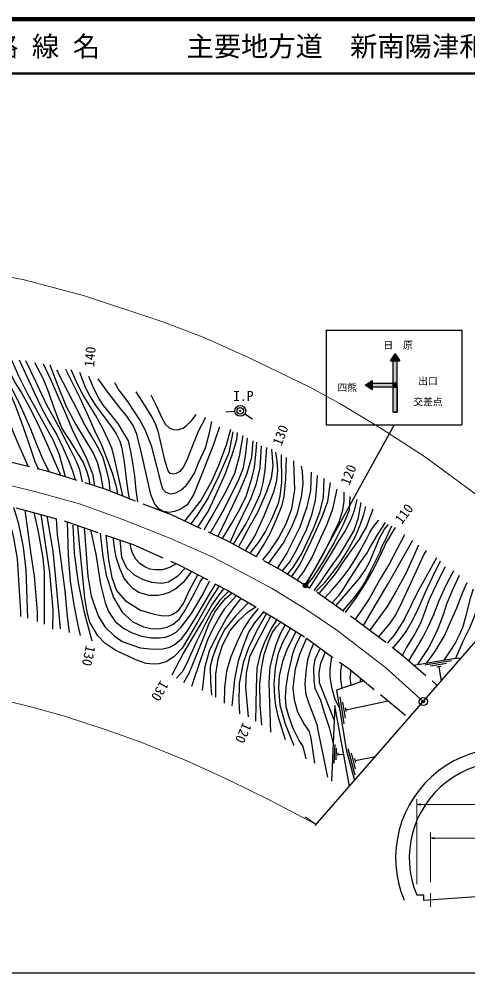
# Model space of a CAD drawing. Units: millimetres at full size, sheet at 1:1000; details may follow other scales. Extents: x 40000 to 680000, y 20000 to 380000.
# Drawn here: x 185514 to 267848, y 205000 to 380000 of the extents above; entities that cross this region are included whole.
import ezdxf
from ezdxf.enums import TextEntityAlignment as Align

# ---------------------------------------------------------------- set-up
doc = ezdxf.new("R2010")
doc.units = ezdxf.units.MM
doc.header["$LTSCALE"] = 1000
doc.header["$PDMODE"] = 32
doc.header["$PDSIZE"] = 500
doc.linetypes.add('CHAIN', pattern=[18.5, 12, -1.5, 3.5, -1.5])
doc.linetypes.add('DASHED', pattern=[7.5, 6, -1.5])
for name, color, linetype, lineweight in [('M-BGD', 7, 'Continuous', 25), ('M-BMK', 2, 'CHAIN', 13), ('M-BMK-OTRS', 5, 'Continuous', 25), ('M-BMK-SRVR', 3, 'Continuous', 25), ('M-STR-HTXT', 7, 'Continuous', 13), ('M-STR-STRC', 7, 'Continuous', 25), ('M-TTL', 2, 'Continuous', 140), ('M-TTL-BAND', 7, 'Continuous', 25), ('M-TTL-LINE', 7, 'Continuous', 50)]:
    doc.layers.add(name, color=color, linetype=linetype, lineweight=lineweight)
doc.layers.add('M-OTRS', color=6, linetype='Continuous')
doc.layers.add('M-TTL-TXT', color=7, linetype='Continuous')
doc.styles.add('ＭＳ ゴシック', font='')
doc.styles.get('ＭＳ ゴシック').set_extended_font_data('MS Gothic')

# ---------------------------------------------------------------- blocks, each defined once
blk = doc.blocks.new('open_arrow')
at = {"color": 0, "linetype": 'Continuous', "lineweight": -2}
blk.add_lwpolyline([(7.5, 1.25), (0, 0), (7.5, -1.25)], dxfattribs=at)

msp = doc.modelspace()

# ---------------------------------------------------------------- hatches: boundary and pattern name
at = {"layer": 'M-STR-STRC'}
for points in [[(254514, 318578), (253639, 317328), (254139, 317328), (254889, 317328), (255389, 317328)], [(254889, 316828), (254889, 317328), (254139, 317328), (254139, 314057), (254139, 313203), (254889, 313203)], [(250264, 313203), (250264, 313703), (249014, 312828), (250264, 311953), (250264, 312453)], [(249014, 312828), (250264, 311953), (250264, 312453), (250264, 313203), (250264, 313703)], [(254139, 313203), (250264, 313203), (250264, 312453), (254139, 312453)], [(254889, 312453), (254889, 313203), (254139, 313203), (254139, 312453)], [(254889, 313203), (254139, 313203), (254139, 312453), (254889, 312453)], [(254889, 312453), (254139, 312453), (254139, 307880), (254889, 307880)], [(237700, 275843, -1), (238375, 276273, -0.41421), (238252, 275721, -0.41421)]]:
    msp.add_hatch(color=256, dxfattribs=at).paths.add_polyline_path(points)

# ---------------------------------------------------------------- linework, layer by layer
at = {"layer": 'M-BGD'}
for p, q in [((264852, 262275), (259919, 261456)), ((263924, 261756), (260965, 261265)), ((262849, 261213), (262158, 261098)), ((262504, 261155), (262915, 258531)), ((244328, 255637), (245107, 250698)), ((244839, 254705), (245306, 251742)), ((245429, 253280), (253199, 254920)), ((245374, 253625), (245483, 252934)), ((243427, 246923), (243282, 243426)), ((243698, 246211), (243611, 244113)), ((243964, 245394), (243944, 244905)), ((243954, 245149), (245067, 245103)), ((245799, 246198), (247106, 241372)), ((246408, 245327), (247192, 242431)), ((247056, 244311), (247239, 243636)), ((247148, 243973), (250872, 244703)), ((258459, 219299), (259709, 219299)), ((259709, 219299), (259709, 218299))]:
    msp.add_line(p, q, dxfattribs=at)
for points in [[(187169, 297965), (185718, 301306), (184510, 304159), (183377, 306952), (181870, 310260), (180829, 312761), (179622, 314732), (178234, 316614), (176761, 318392), (175730, 319396)], [(178492, 319057), (180066, 316950), (181307, 315224), (182935, 312802), (184001, 310992), (184888, 308970), (185908, 306140), (187239, 302291), (188398, 298817), (189009, 297517)], [(191021, 296985), (190031, 298916), (188832, 301751), (187661, 304766), (186414, 307705), (185508, 309565), (183244, 313978), (181921, 316163), (180411, 318614)], [(181899, 318452), (183637, 315560), (184750, 313344), (185962, 311426), (187462, 308694), (189225, 305201), (190509, 302384), (193104, 296338)], [(194038, 296047), (192899, 300032), (191744, 302826), (190598, 304886), (187038, 311293), (185490, 314473), (183909, 318077)], [(185525, 317471), (188374, 311255), (189621, 308671), (190971, 306170), (192449, 303715), (193554, 301417), (194753, 298603), (195389, 296936), (195811, 295496)], [(197136, 295084), (196635, 297288), (196043, 298822), (195009, 300936), (193986, 302855), (193123, 304663), (191889, 306896), (190676, 309040), (189690, 311120), (188602, 313503), (186764, 317324)], [(188353, 317006), (189935, 313972), (190933, 311577), (191798, 308867), (192703, 306578), (193439, 304771), (194639, 302904), (196123, 300557), (197264, 298628), (197928, 296965), (198363, 295491), (198439, 294679)], [(199438, 294368), (199100, 296307), (197859, 299522), (196730, 301789), (195312, 304616), (194147, 307447), (192696, 310726), (191336, 313890), (189965, 316670)], [(191168, 316573), (192603, 312714), (194175, 308905), (195944, 305610), (199104, 300369), (199836, 298690), (200479, 296414), (200879, 293920)], [(202216, 293428), (202027, 295404), (201517, 297569), (200854, 299708), (199955, 301479), (198744, 303593), (197399, 305866), (196597, 307492), (195453, 309771), (193674, 313228), (192464, 315613)], [(194041, 315752), (196637, 310537), (198266, 307009), (199421, 304416), (200591, 302002), (201550, 299511), (202579, 296733), (203298, 294258), (203538, 292914)], [(204563, 292515), (204057, 294756), (203561, 296942), (202941, 299708), (202528, 301290), (201790, 302922), (200865, 304869), (199559, 307348), (198482, 309058), (197293, 311009), (196204, 313010), (195073, 315626)], [(196574, 315208), (197607, 312445), (198536, 310709), (199610, 309053), (200947, 307267), (202483, 305162), (203347, 303915), (204017, 302569), (204387, 301274), (204810, 298677), (205199, 295165), (205514, 293039), (205714, 292068)], [(207313, 291446), (207001, 293589), (206718, 296158), (206406, 298557), (206014, 300677), (205558, 302601), (204758, 304056), (203754, 305660), (202422, 307404), (201021, 309080), (200147, 310463), (199253, 312233), (198300, 314395)], [(222304, 305192), (221206, 301958), (219310, 297127), (217551, 292812), (216329, 290909), (215177, 290081), (214047, 289641), (213024, 289495), (211983, 289629), (211160, 290169), (210355, 291120), (209668, 292775), (208818, 296579), (207952, 300340), (207120, 303823), (206444, 305443), (205256, 307150), (203831, 308936), (201598, 311802), (200045, 314020)], [(203031, 313308), (203829, 311900), (205385, 309823), (207732, 306309), (208578, 304673), (209773, 301776), (210758, 297700), (211502, 294839), (211836, 293839), (212387, 293226), (213273, 292914), (214284, 293078), (215171, 293555), (216162, 294454), (216963, 295515), (217724, 296818), (218449, 298589), (219688, 301355), (220465, 304062), (220901, 306158)], [(219710, 306908), (218441, 304476), (217461, 302093), (216403, 299396), (215681, 297850), (214978, 296986), (214346, 296622), (213751, 296476), (213240, 296625), (212886, 297147), (212320, 298810), (211055, 304398), (210605, 305539), (209913, 306949), (208668, 309017), (207010, 311581)], [(209703, 311085), (210715, 308991), (211778, 306702), (212397, 305607), (213028, 304993), (213785, 304710), (214576, 304643), (215606, 304971), (216188, 305396), (217134, 306318), (217993, 307462)], [(215946, 287895), (218824, 291601), (220937, 295352), (222152, 298184), (223586, 301912), (224386, 304790)], [(224751, 304257), (223964, 300405), (222160, 296185), (220224, 292139), (218172, 289001), (217006, 287403)], [(218328, 286789), (220177, 289683), (221364, 292150), (223357, 296642), (224639, 300228), (225440, 302895), (225556, 304147)], [(226542, 303577), (225895, 299725), (225045, 296611), (223457, 293352), (221039, 289128), (219407, 286287)], [(220627, 285721), (222960, 289755), (224587, 293033), (225809, 295547), (226659, 297687), (227128, 300285), (227407, 303107)], [(228385, 302635), (228120, 299569), (227245, 296463), (225844, 293142), (223534, 288398), (221995, 285085)], [(222816, 284704), (224533, 287493), (225786, 289650), (227200, 292431), (227689, 293979), (228269, 295927), (228691, 297812), (229031, 300756), (229138, 302349)], [(229920, 301726), (229659, 297687), (228927, 294528), (227972, 291939), (226414, 288826), (225255, 286426), (224208, 284021)], [(224856, 283668), (227110, 287362), (228514, 290162), (229825, 292941), (230285, 294886), (230634, 297256), (230969, 301407)], [(231808, 301074), (232033, 298024), (231768, 295745), (230930, 293256), (229300, 289591), (227420, 286206), (226459, 284406), (225783, 283163)], [(227059, 282469), (228739, 285161), (230473, 288852), (232244, 293275), (232804, 295371), (232979, 297156), (232884, 298962), (232630, 300553)], [(233561, 300071), (233637, 294950), (233359, 292527), (233048, 291104), (231819, 288236), (230714, 286019), (229409, 284016), (227845, 282040)], [(229051, 281384), (230502, 283675), (231656, 285733), (232721, 288274), (233745, 290789), (234131, 292424), (234470, 295619), (234589, 299593)], [(235876, 298933), (236051, 293652), (235476, 290171), (234464, 287345), (233106, 284820), (231447, 282401), (230142, 280790)], [(231320, 280149), (233973, 283765), (235473, 286693), (236579, 289359), (237320, 292318), (237618, 294737), (237479, 296973), (237293, 297967)], [(239100, 296881), (238996, 293491), (238292, 290498), (237005, 286794), (234620, 282026), (232893, 279292)], [(233832, 278781), (235178, 280452), (236444, 282657), (238280, 286447), (239248, 289218), (239911, 291738), (240082, 293591), (240252, 296239)], [(241388, 295710), (241315, 292256), (240639, 289474), (239447, 286485), (237372, 281991), (235660, 279332), (234730, 278222)], [(235518, 277732), (236998, 279843), (239245, 284455), (241132, 288675), (242158, 291476), (242631, 294988)], [(243826, 293766), (242998, 290099), (241991, 287296), (240497, 284079), (239301, 281323), (237710, 278641), (236615, 277182)], [(237977, 276204), (239701, 278955), (241376, 281865), (244225, 287789), (244920, 289881), (245171, 291556), (245171, 293209)], [(246216, 292426), (246044, 289927), (245047, 287369), (243315, 283965), (241265, 280480), (239330, 277504), (238153, 276094)], [(183027, 290789), (184477, 284799), (185135, 280997), (185768, 271162), (185779, 270367)], [(238834, 275671), (240499, 278293), (242463, 281372), (244137, 284171), (245391, 286119), (246406, 288248), (247046, 289849), (247529, 291836)], [(248200, 291294), (247645, 288224), (246895, 286186), (245529, 283799), (244219, 281672), (242600, 279352), (240785, 276766), (239609, 275189)], [(239972, 274964), (241655, 276693), (243280, 278692), (244283, 280119), (245520, 282042), (246347, 283534), (247314, 285260), (248167, 287305), (248751, 289128), (249152, 290559)], [(187097, 270080), (186800, 278950), (186349, 283121), (185471, 287359), (184557, 290419)], [(186582, 289930), (187674, 281827), (188253, 277763), (188818, 271266), (188850, 269455)], [(190206, 268989), (190195, 278530), (189932, 281134), (188988, 286243), (188268, 289462)], [(189495, 289121), (191111, 278470), (191724, 271591), (191650, 268060)], [(193111, 268105), (192174, 278003), (191780, 282404), (190993, 287001), (190664, 288797)], [(250426, 290090), (249274, 286931), (247926, 284604), (246367, 282437), (244883, 280379), (243472, 278219), (241828, 276187), (240500, 274606)], [(194787, 267482), (194370, 270425), (193943, 275126), (193123, 281603), (192542, 285427), (192367, 288325)], [(194306, 287787), (194508, 281606), (194877, 276881), (195562, 272547), (196331, 268523), (196739, 266878)], [(198901, 265893), (197488, 271130), (196438, 276550), (195683, 282015), (195410, 287136)], [(222238, 276001), (220531, 273392), (218540, 269913), (216582, 266524), (215432, 264575), (213893, 262978), (212482, 262075), (211172, 261701), (210154, 261617), (208821, 261783), (207266, 262333), (203233, 264126), (201228, 265515), (199988, 266854), (199082, 268301), (198483, 269371), (198017, 271238), (197581, 273726), (197098, 278852), (196661, 283032), (196304, 287095)], [(241576, 273842), (242904, 275248), (244172, 276676), (245152, 277942), (246046, 279143), (247030, 280648), (248075, 282410), (249158, 284477), (249854, 285819), (250525, 286929), (251483, 288078)], [(252641, 287632), (251222, 285392), (249975, 283315), (249350, 282159), (248095, 280379), (246015, 277109), (244895, 275351), (244037, 274112), (242943, 272871)], [(243645, 272373), (245561, 274617), (247857, 277242), (248969, 278886), (249832, 280504), (250871, 282982), (251718, 284871), (252516, 286388), (253260, 287293)], [(197471, 286691), (198147, 277817), (198709, 274149), (200042, 270515), (201252, 268475), (202810, 266983), (204432, 265828), (207729, 264661), (210174, 264378), (211911, 264438), (213160, 264760), (213962, 265219), (215358, 266357), (216388, 267755), (218128, 270545), (220456, 274489), (221574, 276346)], [(198598, 286301), (199594, 281820), (200441, 276315), (201280, 272890), (201895, 271333), (203114, 269501), (204728, 268195), (206261, 267368), (208048, 266800), (209696, 266467), (211219, 266467), (212350, 266601), (213379, 266946), (214314, 267504), (215195, 268364), (217146, 270918), (219110, 274260), (220081, 276121), (220491, 276909)], [(200364, 285690), (200848, 281395), (201481, 277956), (202815, 273898), (204414, 271192), (206384, 269398), (208313, 268466), (209996, 268150), (211486, 268180), (212685, 268441), (213768, 268971), (214917, 269938), (215942, 271456), (217702, 274691), (218749, 276770), (219313, 277522)], [(201450, 285314), (201890, 280717), (202531, 277553), (203364, 275161), (204981, 273311), (207781, 271543), (210294, 270820), (211548, 270577), (212940, 270536), (213592, 270756), (214733, 271490), (215676, 272762), (216799, 275202), (218284, 278057)], [(253860, 286967), (252543, 284176), (252020, 283158), (251668, 282195), (250008, 278751), (249052, 276898), (248288, 275634), (247369, 274347), (246276, 273044), (244911, 271474)], [(245372, 271147), (247358, 273847), (249144, 276575), (250409, 278810), (251598, 281108), (252851, 283912), (254579, 286719)], [(256200, 285369), (253440, 280129), (251690, 277197), (249703, 273645), (247172, 269870)], [(217112, 278666), (215585, 276611), (214260, 275452), (213043, 274771), (211921, 274422), (210963, 274241), (209380, 274255), (207451, 274784), (206445, 275468), (205609, 276397), (204722, 277561), (204041, 279055), (203300, 281263), (202892, 283801), (202846, 284831)], [(204004, 284430), (204297, 281272), (205231, 279326), (206612, 278048), (208248, 277154), (209831, 276689), (211685, 276523), (212913, 276773), (214649, 277883), (215998, 279245)], [(214316, 280084), (213133, 279378), (211842, 278961), (210533, 278960), (209512, 279085), (208458, 279535), (207648, 280131), (206927, 280897), (206378, 281874), (206053, 282806), (205876, 283782)], [(248672, 268771), (251024, 272707), (253253, 276532), (257733, 284391)], [(258781, 283509), (256524, 278427), (254511, 274743), (253039, 272202), (251536, 270123), (249841, 267886)], [(251476, 266647), (253572, 269156), (254645, 270674), (255864, 273182), (258412, 278784), (259732, 281680), (260222, 282497)], [(262068, 281155), (260056, 277473), (258524, 274734), (257453, 272444), (256152, 269843), (254325, 266953), (253029, 265471)], [(254137, 264631), (255484, 266240), (256521, 267668), (257672, 269632), (258856, 272033), (259990, 274708), (261357, 277583), (262834, 280581)], [(263654, 279489), (262761, 277760), (260746, 273503), (259903, 271096), (259130, 269148), (258094, 267206), (257340, 265911), (256532, 264641), (255830, 263325)], [(257029, 262280), (258786, 265192), (259656, 266662), (260661, 268712), (261586, 270785), (262597, 273322), (263945, 276247), (265245, 278835)], [(266233, 277893), (265057, 275397), (263940, 272641), (263294, 270723), (262401, 268314), (261593, 266536), (260624, 264647), (259648, 263176), (258575, 261598)], [(260338, 261891), (261788, 263893), (263533, 266833), (264579, 269233), (265785, 272010), (266919, 274836), (267739, 276635)], [(213616, 259720), (215639, 263550), (217587, 266839), (219135, 269451), (220860, 272480), (222404, 274617), (223134, 275535)], [(224007, 275068), (222345, 273374), (220854, 271333), (219622, 268980), (218116, 265910), (216469, 262245), (215567, 260361), (214399, 259095)], [(268800, 275379), (268253, 273722), (267339, 270086), (266889, 268470), (266269, 266978), (265559, 265626), (264533, 264006), (263435, 262405)], [(215726, 258284), (216738, 260001), (218052, 263301), (219468, 266754), (220448, 269310), (221402, 271160), (222255, 272379), (223392, 273686), (224604, 274712)], [(225397, 274239), (223137, 271746), (222348, 270447), (221346, 268697), (220216, 266422), (218876, 262636), (217147, 257536)], [(219181, 256789), (219653, 261231), (220434, 264123), (221822, 266946), (223535, 270091), (225080, 272201), (226271, 273718)], [(265618, 262737), (267005, 265877), (268186, 268317), (268978, 270249), (269972, 273163), (270480, 274362)], [(227578, 272938), (225236, 270434), (223287, 268088), (222067, 265786), (221036, 263063), (220560, 261221), (220617, 258432), (220828, 255969)], [(221585, 255580), (221628, 259814), (222057, 262553), (222839, 265135), (224265, 267830), (225843, 269643), (227589, 271280), (228915, 272141)], [(229365, 271872), (227851, 269973), (226611, 268098), (225436, 265611), (224378, 263011), (223575, 260351), (223188, 257332), (223113, 254471)], [(224629, 253981), (225119, 258925), (225788, 262242), (226638, 264843), (227624, 267417), (228787, 269256), (230409, 271250)], [(230919, 270945), (229185, 267937), (227582, 264647), (226641, 261892), (225888, 258123), (225806, 254810), (225950, 252556)], [(227588, 252011), (227114, 257365), (227228, 260009), (227866, 263017), (229169, 265766), (231708, 270475)], [(232782, 269834), (231816, 268315), (230482, 265490), (229773, 263745), (229130, 260943), (229024, 257330), (228893, 251180)], [(230074, 250457), (229764, 254204), (229695, 258014), (229978, 260818), (230447, 263431), (231196, 265621), (231970, 267374), (232722, 268505), (233502, 269382)], [(234316, 268871), (233530, 267442), (232639, 265180), (231998, 263075), (231531, 261135), (231336, 258218), (231615, 249194)], [(234408, 247783), (233106, 251844), (232611, 254059), (232448, 255673), (232330, 258015), (232550, 260962), (233085, 263675), (233952, 265807), (235313, 268244)], [(236277, 267638), (234574, 264182), (233845, 262122), (233229, 259529), (233131, 257230), (233372, 254186), (234299, 250670), (235920, 246695)], [(238176, 244256), (237612, 246558), (236916, 247642), (235762, 249842), (234977, 252109), (234534, 253834), (234369, 255573), (234489, 257439), (234903, 259817), (235821, 263761), (236429, 265355), (237229, 267040)], [(238232, 266410), (236934, 263432), (236172, 260746), (235919, 258867), (235749, 257207), (235991, 255123), (236600, 252891), (237842, 250545), (238732, 249274), (239046, 248086), (239734, 243513)], [(242157, 240907), (240494, 248904), (240204, 250537), (239590, 252175), (238722, 254376), (238166, 256022), (237984, 257981), (238168, 260298), (238488, 262464), (238991, 264123), (239565, 265448)], [(240733, 264605), (239785, 262512), (239502, 260950), (239607, 258634), (239784, 257271), (240793, 255025), (241505, 252786), (242370, 250044), (243135, 247116)], [(243314, 251407), (240651, 258213), (240532, 260130), (240877, 261830), (241698, 263908)], [(244259, 253762), (243479, 255155), (242943, 257124), (242604, 259210), (242557, 260754), (242895, 263045)], [(257935, 261491), (265217, 262700), (266661, 262833)], [(244774, 257213), (244553, 258892), (244548, 260333), (244728, 261722)], [(246425, 257777), (246256, 259119), (246423, 260456)], [(248158, 258368), (248143, 258701), (248189, 259013)], [(248736, 258566), (243769, 256870), (245486, 245978), (247027, 240288)], [(246139, 239269), (243423, 254045), (242847, 240187)], [(289709, 218299), (274709, 219299), (259709, 218299)]]:
    msp.add_lwpolyline(points, dxfattribs=at)
at = {"layer": 'M-BGD', "linetype": 'DASHED'}
for points in [[(134333, 302887), (149040, 303227), (158266, 302763), (165163, 302078), (173023, 300971), (181570, 299325), (190386, 297182), (201236, 293809), (213390, 289082), (223754, 284268), (233832, 278781), (240166, 274842), (247985, 269292), (255615, 263512), (262233, 257748)], [(134685, 294879), (142828, 295160), (154209, 295099), (163883, 294295), (177672, 292084), (186582, 289930), (194306, 287787), (206421, 283594), (214793, 279872), (223833, 275171), (232782, 269834), (238232, 266410), (245973, 260823), (257039, 251784)]]:
    msp.add_lwpolyline(points, dxfattribs=at)
at = {"layer": 'M-BGD'}
for radius, start, end in [(20120, 337.31313, 202.68687), (17620, 337.25749, 202.74251)]:
    msp.add_arc((274709, 226110), radius, start, end, dxfattribs=at)
at = {"layer": 'M-BMK'}
msp.add_line((260959, 219641), (260959, 217138), dxfattribs=at)
msp.add_lwpolyline([(72308, 289787), (73705, 290303), (79204, 292021), (85746, 293635), (98282, 295619), (110756, 296974), (130214, 298622), (136339, 299049), (144441, 299062), (151214, 298958), (159804, 298408), (170564, 297059), (181886, 294917), (188179, 293381), (196580, 291043), (204544, 288163), (213194, 284752), (221079, 281285), (226557, 278403), (231847, 275598), (238510, 271484), (243777, 267870), (252714, 261008), (259655, 254788)], dxfattribs=at)
at = {"layer": 'M-BMK-OTRS'}
msp.add_line((239826, 232020), (282934, 281518), dxfattribs=at)
at = {"layer": 'M-BMK-SRVR'}
for p, q in [((225093, 308028), (223424, 307878)), ((226931, 307578), (228341, 306672))]:
    msp.add_line(p, q, dxfattribs=at)
for centre, radius in [((226089, 308118), 1000), ((226089, 308118), 600), ((226089, 308118), 100), ((259655, 254788), 750)]:
    msp.add_circle(centre, radius, dxfattribs=at)
at = {"layer": 'M-OTRS'}
msp.add_point((259655, 254788), dxfattribs=at)
at = {"layer": 'M-STR-HTXT'}
for p, q in [((258459, 221299), (258459, 236906)), ((258459, 235906), (290959, 235906)), ((239985, 232202), (237999, 233646)), ((260959, 221641), (260959, 230744)), ((260959, 229744), (288459, 229744))]:
    msp.add_line(p, q, dxfattribs=at)
for points in [[(282814, 281379), (275073, 288080), (269362, 292780), (259875, 299720), (251960, 304863), (244330, 309444), (238861, 312480), (227600, 317910), (219298, 321622), (211860, 324469), (197311, 329304), (186178, 332219), (169553, 335349), (160191, 336188), (144601, 336267), (132574, 335543), (115413, 333639), (102362, 331114), (90903, 328168), (78441, 324155), (62740, 317773)], [(239985, 232202), (231509, 236711), (224081, 240391), (216590, 243778), (208008, 247246), (201476, 249571), (193860, 252107), (187647, 253843), (179408, 255819), (170808, 257627), (162763, 258930), (155978, 259748), (148606, 260533), (142561, 260869), (134386, 261142), (126482, 261019), (120042, 260827), (112272, 260240), (104770, 259436), (97535, 258276), (88900, 256652), (84052, 255436)]]:
    msp.add_lwpolyline(points, dxfattribs=at)
at = {"layer": 'M-STR-STRC'}
for p, q in [((241844, 322944), (266736, 322944)), ((241844, 322944), (241844, 305571)), ((266736, 322944), (266736, 305571)), ((253639, 317328), (254514, 318578)), ((254514, 318578), (255389, 317328)), ((255389, 317328), (253639, 317328)), ((254139, 314057), (254139, 317328)), ((254889, 316828), (254889, 317328)), ((254889, 307880), (254889, 316828)), ((249014, 312828), (250264, 313703)), ((250264, 313703), (250264, 311953)), ((254139, 307880), (254139, 314057)), ((250264, 311953), (249014, 312828)), ((254139, 307880), (254889, 307880)), ((254290, 305571), (238037, 276058)), ((241844, 305571), (266736, 305571))]:
    msp.add_line(p, q, dxfattribs=at)
for points in [[(254889, 317328), (255389, 317328), (254514, 318578), (253639, 317328), (254139, 317328)], [(250264, 313703), (250264, 311953), (249014, 312828)], [(250264, 313203), (254139, 313203), (254139, 312453), (250264, 312453)], [(254889, 312453), (254889, 313203), (254139, 313203), (254139, 312453)], [(254139, 312453), (254889, 312453), (254889, 307880), (254139, 307880)]]:
    msp.add_lwpolyline(points, close=True, dxfattribs=at)
msp.add_circle((238037, 276058), 400, dxfattribs=at)
at = {"layer": 'M-TTL'}
msp.add_line((680000, 380000), (40000, 380000), dxfattribs=at)
at = {"layer": 'M-TTL-BAND'}
msp.add_line((40000, 205000), (579000, 205000), dxfattribs=at)
at = {"layer": 'M-TTL-LINE'}
msp.add_line((40000, 370000), (680000, 370000), dxfattribs=at)

# ---------------------------------------------------------------- block references
at = {"layer": 'M-STR-HTXT', "xscale": 100, "yscale": 100}
for p in [(258459, 235906), (260959, 229744)]:
    msp.add_blockref('open_arrow', p, dxfattribs=at)

# ---------------------------------------------------------------- texts
at = {"layer": 'M-BGD', "style": 'ＭＳ ゴシック'}
for s, rotation, p in [('140', 85.375, (199975, 317928)), ('130', 69.082, (234815, 303141)), ('120', 68.313, (247286, 295863)), ('110', 53.101, (257291, 288361)), ('130', 257.334, (196854, 263492)), ('130', 240.153, (210092, 257456)), ('120', 245.147, (225346, 249613))]:
    msp.add_text(s, height=1833, rotation=rotation, dxfattribs=at).set_placement(p, align=Align.BOTTOM_CENTER)
at = {"layer": 'M-BMK-SRVR', "style": 'ＭＳ ゴシック'}
msp.add_text('I.P', height=1833, dxfattribs=at).set_placement((226661, 309399), align=Align.BOTTOM_CENTER)
at = {"layer": 'M-STR-STRC', "style": 'ＭＳ ゴシック'}
for s, p in [('日\u3000原', (255033, 320179)), ('四熊', (245717, 312401)), ('出口', (260518, 313591)), ('交差点', (260518, 309795))]:
    msp.add_text(s, height=1320, dxfattribs=at).set_placement(p, align=Align.MIDDLE_CENTER)
at = {"layer": 'M-TTL-TXT', "style": 'ＭＳ ゴシック'}
for s, p in [('路 線 名', (180380, 375000)), ('主要地方道\u3000新南陽津和野線', (216234, 375000))]:
    msp.add_text(s, height=3666, dxfattribs=at).set_placement(p, align=Align.MIDDLE_LEFT)

doc.saveas('drawing.dxf')
